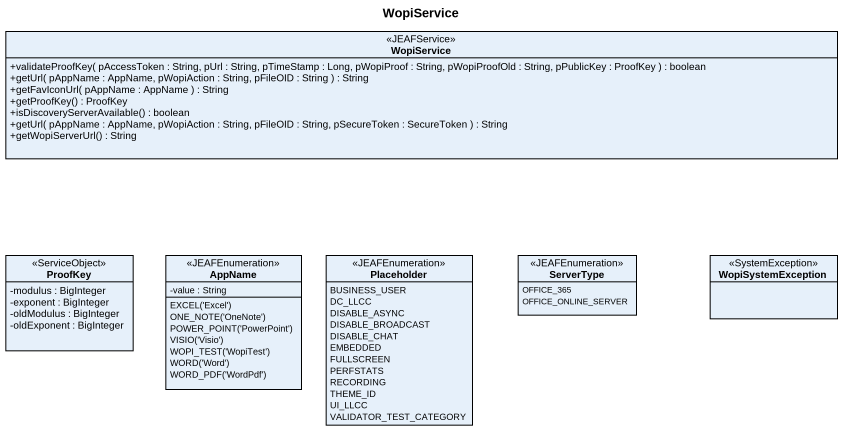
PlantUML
@startuml
title WopiService
hide circle
hide empty members
skinparam classAttributeIconSize 0
interface WopiService <<JEAFService>> {
  +validateProofKey( pAccessToken : String, pUrl : String, pTimeStamp : Long, pWopiProof : String, pWopiProofOld : String, pPublicKey : ProofKey ) : boolean
  +getUrl( pAppName : AppName, pWopiAction : String, pFileOID : String ) : String
  +getFavIconUrl( pAppName : AppName ) : String
  +getProofKey() : ProofKey
  +isDiscoveryServerAvailable() : boolean
  +getUrl( pAppName : AppName, pWopiAction : String, pFileOID : String, pSecureToken : SecureToken ) : String
  +getWopiServerUrl() : String
}
class ProofKey <<ServiceObject>> {
  -modulus : BigInteger
  -exponent : BigInteger
  -oldModulus : BigInteger
  -oldExponent : BigInteger
}
enum AppName <<JEAFEnumeration>> {
  -value : String
  {field} EXCEL('Excel')
  {field} ONE_NOTE('OneNote')
  {field} POWER_POINT('PowerPoint')
  {field} VISIO('Visio')
  {field} WOPI_TEST('WopiTest')
  {field} WORD('Word')
  {field} WORD_PDF('WordPdf')
}
enum Placeholder <<JEAFEnumeration>> {
  BUSINESS_USER
  DC_LLCC
  DISABLE_ASYNC
  DISABLE_BROADCAST
  DISABLE_CHAT
  EMBEDDED
  FULLSCREEN
  PERFSTATS
  RECORDING
  THEME_ID
  UI_LLCC
  VALIDATOR_TEST_CATEGORY
}
enum ServerType <<JEAFEnumeration>> {
  OFFICE_365
  OFFICE_ONLINE_SERVER
}
class WopiSystemException <<SystemException>>
@enduml
